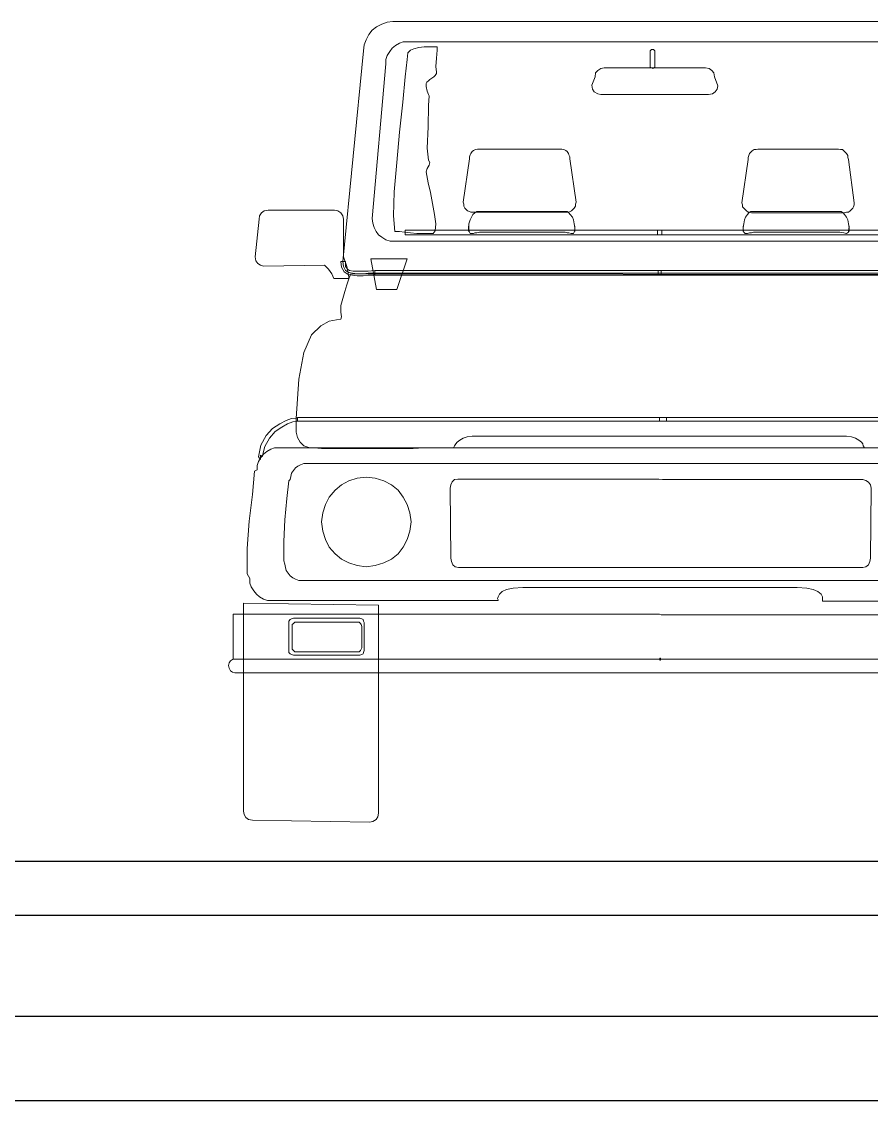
# Model space of a CAD drawing. Extents: x -1568 to -728, y -1287 to -990.
# Drawn here: x -1425.58 to -1412.97, y -1100.75 to -1084.75 of the extents above; entities that cross this region are included whole.
import ezdxf

# ---------------------------------------------------------------- set-up
doc = ezdxf.new("R2010")
doc.units = 0
doc.header["$LTSCALE"] = 5
doc.layers.get('0').update_dxf_attribs({"linetype": 'CONTINUOUS'})
doc.layers.add('车人', color=7, linetype='CONTINUOUS', lineweight=9)

# ---------------------------------------------------------------- blocks, each defined once
blk = doc.blocks.new('carbb')
at = {"layer": '车人', "color": 143}
for p, q in [((-0.7137, 1.9947), (-0.7007, 2.0012)), ((-0.7007, 2.0012), (-0.688, 2.0059)), ((-0.688, 2.0059), (-0.6735, 2.0077)), ((-0.6735, 2.0077), (-0.0306, 2.0077)), ((-0.0306, 2.0077), (-0.0194, 2.0077)), ((-0.0194, 2.0077), (-0.0194, 2.0077)), ((-0.0194, 2.0077), (0.6214, 2.0077)), ((-0.7394, 1.9625), (-0.7329, 1.9755)), ((-0.7329, 1.9755), (-0.725, 1.9867)), ((-0.725, 1.9867), (-0.7137, 1.9947)), ((-0.7459, 1.9353), (-0.7442, 1.9498)), ((-0.7442, 1.9498), (-0.7394, 1.9625)), ((-0.667, 1.9483), (-0.675, 1.9418)), ((-0.6576, 1.9545), (-0.667, 1.9483)), ((-0.6478, 1.9577), (-0.6576, 1.9545)), ((-0.6366, 1.9577), (-0.6478, 1.9577)), ((-0.0306, 1.9577), (-0.6366, 1.9577)), ((-0.0194, 1.9577), (-0.0306, 1.9577)), ((0.5845, 1.9577), (-0.0194, 1.9577)), ((-0.7974, 1.4148), (-0.7459, 1.9353)), ((-0.688, 1.924), (-0.6913, 1.9143)), ((-0.6815, 1.9338), (-0.688, 1.924)), ((-0.675, 1.9418), (-0.6815, 1.9338)), ((-0.6366, 1.9305), (-0.6381, 1.9143)), ((-0.6301, 1.9368), (-0.6366, 1.9305)), ((-0.6366, 1.9305), (-0.6366, 1.9305)), ((-0.6221, 1.94), (-0.6301, 1.9368)), ((-0.6094, 1.9433), (-0.6221, 1.94)), ((-0.5964, 1.945), (-0.6094, 1.9433)), ((-0.5851, 1.945), (-0.5964, 1.945)), ((-0.5739, 1.945), (-0.5851, 1.945)), ((-0.5659, 1.945), (-0.5739, 1.945)), ((-0.5642, 1.945), (-0.5659, 1.945)), ((-0.5659, 1.9175), (-0.5642, 1.9368)), ((-0.5642, 1.9368), (-0.5642, 1.945)), ((-0.0357, 1.9368), (-0.0371, 1.9353)), ((-0.0371, 1.9353), (-0.0371, 1.932)), ((-0.0371, 1.932), (-0.0371, 1.8983)), ((-0.0339, 1.9385), (-0.0357, 1.9368)), ((-0.0306, 1.9385), (-0.0339, 1.9385)), ((-0.0306, 1.9385), (-0.0306, 1.9385)), ((-0.0291, 1.9385), (-0.0306, 1.9385)), ((-0.0274, 1.9368), (-0.0291, 1.9385)), ((-0.0259, 1.9353), (-0.0274, 1.9368)), ((-0.0259, 1.932), (-0.0259, 1.9353)), ((-0.0259, 1.8983), (-0.0259, 1.932)), ((-0.6913, 1.9031), (-0.725, 1.5206)), ((-0.6913, 1.9143), (-0.6913, 1.9031)), ((-0.6381, 1.9143), (-0.6431, 1.8711)), ((-0.5674, 1.8968), (-0.5659, 1.9175)), ((-0.5659, 1.8824), (-0.5674, 1.8968)), ((-0.0371, 1.8983), (-0.0371, 1.8951)), ((-0.0371, 1.8951), (-0.0357, 1.8936)), ((-0.0274, 1.8936), (-0.0259, 1.8951)), ((-0.0259, 1.8951), (-0.0259, 1.8983)), ((-0.6431, 1.8711), (-0.6493, 1.8085)), ((-0.5819, 1.8646), (-0.5772, 1.8679)), ((-0.5772, 1.8679), (-0.5721, 1.8711)), ((-0.5721, 1.8711), (-0.5692, 1.8741)), ((-0.5692, 1.8741), (-0.5659, 1.8791)), ((-0.5659, 1.8791), (-0.5659, 1.8824)), ((-0.1737, 1.8711), (-0.1817, 1.8501)), ((-0.1722, 1.8806), (-0.1737, 1.8711)), ((-0.1672, 1.8871), (-0.1722, 1.8806)), ((-0.1592, 1.8918), (-0.1672, 1.8871)), ((-0.1512, 1.8936), (-0.1592, 1.8918)), ((-0.0291, 1.8936), (-0.1512, 1.8936)), ((-0.0357, 1.8936), (-0.0339, 1.8936)), ((-0.0339, 1.8936), (-0.0306, 1.8918)), ((-0.0306, 1.8918), (-0.0291, 1.8936)), ((-0.0306, 1.8918), (-0.0306, 1.8918)), ((-0.0306, 1.8918), (-0.0306, 1.8918)), ((-0.0194, 1.8936), (-0.0291, 1.8936)), ((-0.0291, 1.8936), (-0.0274, 1.8936)), ((0.0991, 1.8936), (-0.0194, 1.8936)), ((0.1089, 1.8918), (0.0991, 1.8936)), ((0.1151, 1.8871), (0.1089, 1.8918)), ((0.1201, 1.8806), (0.1151, 1.8871)), ((0.1216, 1.8711), (0.1201, 1.8806)), ((0.1296, 1.8484), (0.1216, 1.8711)), ((-0.5916, 1.8549), (-0.5899, 1.8581)), ((-0.5916, 1.8469), (-0.5916, 1.8549)), ((-0.5884, 1.8357), (-0.5916, 1.8469)), ((-0.5899, 1.8581), (-0.5851, 1.8614)), ((-0.5851, 1.8614), (-0.5819, 1.8646)), ((-0.1817, 1.8501), (-0.1802, 1.8404)), ((0.1281, 1.8404), (0.1296, 1.8484)), ((-0.5851, 1.8277), (-0.5884, 1.8357)), ((-0.5837, 1.8244), (-0.5851, 1.8277)), ((-0.5851, 1.8002), (-0.5837, 1.8244)), ((-0.1802, 1.8404), (-0.1755, 1.8342)), ((-0.1755, 1.8342), (-0.1672, 1.8292)), ((-0.1672, 1.8292), (-0.1592, 1.8277)), ((-0.1592, 1.8277), (-0.0306, 1.8277)), ((-0.0306, 1.8277), (-0.0194, 1.8277)), ((-0.0194, 1.8277), (-0.0194, 1.8277)), ((-0.0194, 1.8277), (0.1071, 1.8277)), ((0.1071, 1.8277), (0.1169, 1.8292)), ((0.1169, 1.8292), (0.1234, 1.8342)), ((0.1234, 1.8342), (0.1281, 1.8404)), ((-0.6493, 1.8085), (-0.6576, 1.7343)), ((-0.5866, 1.7473), (-0.5851, 1.8002)), ((-0.6576, 1.7343), (-0.6638, 1.6589)), ((-0.5884, 1.6944), (-0.5866, 1.7473)), ((-0.5851, 1.6654), (-0.5884, 1.6944)), ((-0.4808, 1.6814), (-0.4823, 1.6781)), ((-0.4775, 1.6861), (-0.4808, 1.6814)), ((-0.4743, 1.6893), (-0.4775, 1.6861)), ((-0.4696, 1.6911), (-0.4743, 1.6893)), ((-0.4645, 1.6926), (-0.4696, 1.6911)), ((-0.4598, 1.6926), (-0.4645, 1.6926)), ((-0.2606, 1.6926), (-0.4598, 1.6926)), ((-0.2556, 1.6926), (-0.2606, 1.6926)), ((-0.2508, 1.6911), (-0.2556, 1.6926)), ((-0.2461, 1.6893), (-0.2508, 1.6911)), ((-0.2429, 1.6861), (-0.2461, 1.6893)), ((-0.2396, 1.6814), (-0.2429, 1.6861)), ((-0.2381, 1.6781), (-0.2396, 1.6814)), ((0.2067, 1.6766), (0.2085, 1.6814)), ((0.2085, 1.6814), (0.2118, 1.6846)), ((0.2118, 1.6846), (0.215, 1.6879)), ((0.215, 1.6879), (0.2197, 1.6911)), ((0.2197, 1.6911), (0.2245, 1.6911)), ((0.2245, 1.6911), (0.2292, 1.6926)), ((0.2292, 1.6926), (0.4287, 1.6926)), ((0.4287, 1.6926), (0.4334, 1.6911)), ((0.4334, 1.6911), (0.4382, 1.6911)), ((0.4382, 1.6911), (0.4414, 1.6879)), ((0.4414, 1.6879), (0.4447, 1.6846)), ((0.4447, 1.6846), (0.4479, 1.6814)), ((0.4479, 1.6814), (0.4512, 1.6766)), ((-0.6638, 1.6589), (-0.6703, 1.5865)), ((-0.5819, 1.6589), (-0.5851, 1.6654)), ((-0.5837, 1.6524), (-0.5819, 1.6589)), ((-0.4838, 1.6687), (-0.5, 1.5608)), ((-0.4823, 1.6781), (-0.4838, 1.6734)), ((-0.4838, 1.6734), (-0.4838, 1.6687)), ((-0.2364, 1.6734), (-0.2381, 1.6781)), ((-0.2364, 1.6687), (-0.2364, 1.6734)), ((-0.2204, 1.5608), (-0.2364, 1.6687)), ((0.1893, 1.5593), (0.2052, 1.6669)), ((0.2052, 1.6716), (0.2067, 1.6766)), ((0.2052, 1.6669), (0.2052, 1.6716)), ((0.4512, 1.6766), (0.4512, 1.6716)), ((0.4512, 1.6716), (0.4527, 1.6669)), ((0.4527, 1.6669), (0.4671, 1.5593)), ((-0.5916, 1.6364), (-0.5884, 1.6444)), ((-0.5899, 1.6267), (-0.5916, 1.6364)), ((-0.5884, 1.6444), (-0.5837, 1.6524)), ((-0.5866, 1.6089), (-0.5899, 1.6267)), ((-0.5804, 1.585), (-0.5866, 1.6089)), ((-0.6703, 1.5865), (-0.672, 1.5271)), ((-0.5754, 1.5575), (-0.5804, 1.585)), ((-0.5707, 1.5303), (-0.5754, 1.5575)), ((-0.5, 1.5608), (-0.4982, 1.556)), ((-0.4982, 1.556), (-0.4982, 1.5513)), ((-0.4982, 1.5513), (-0.4953, 1.5463)), ((-0.2251, 1.5463), (-0.2219, 1.5513)), ((-0.2219, 1.556), (-0.2204, 1.5608)), ((-0.2219, 1.5513), (-0.2219, 1.556)), ((0.1908, 1.5546), (0.1893, 1.5593)), ((0.1908, 1.5495), (0.1908, 1.5546)), ((0.194, 1.5463), (0.1908, 1.5495)), ((0.4657, 1.5495), (0.4639, 1.5463)), ((0.4671, 1.5546), (0.4657, 1.5495)), ((0.4671, 1.5593), (0.4671, 1.5546)), ((-1.0031, 1.5271), (-1.0046, 1.5191)), ((-0.9981, 1.5351), (-1.0031, 1.5271)), ((-0.9916, 1.5401), (-0.9981, 1.5351)), ((-0.9821, 1.5416), (-0.9916, 1.5401)), ((-0.8181, 1.5416), (-0.9821, 1.5416)), ((-0.8101, 1.5401), (-0.8181, 1.5416)), ((-0.8021, 1.5351), (-0.8101, 1.5401)), ((-0.7974, 1.5271), (-0.8021, 1.5351)), ((-0.7956, 1.5191), (-0.7974, 1.5271)), ((-0.672, 1.5271), (-0.6688, 1.4886)), ((-0.5674, 1.5079), (-0.5707, 1.5303)), ((-0.4953, 1.5463), (-0.492, 1.543)), ((-0.492, 1.543), (-0.4888, 1.5401)), ((-0.4888, 1.5401), (-0.4838, 1.5383)), ((-0.4838, 1.5383), (-0.4808, 1.5368)), ((-0.4823, 1.5173), (-0.479, 1.5238)), ((-0.4808, 1.5368), (-0.4758, 1.5368)), ((-0.479, 1.5238), (-0.4758, 1.5303)), ((-0.4758, 1.5368), (-0.2443, 1.5368)), ((-0.4758, 1.5303), (-0.471, 1.5351)), ((-0.471, 1.5351), (-0.4663, 1.5383)), ((-0.4663, 1.5383), (-0.4613, 1.5383)), ((-0.4613, 1.5383), (-0.2476, 1.5383)), ((-0.2476, 1.5383), (-0.2429, 1.5383)), ((-0.2443, 1.5368), (-0.2443, 1.5368)), ((-0.2443, 1.5368), (-0.2396, 1.5368)), ((-0.2429, 1.5383), (-0.2381, 1.5351)), ((-0.2396, 1.5368), (-0.2349, 1.5383)), ((-0.2381, 1.5351), (-0.2349, 1.5303)), ((-0.2349, 1.5383), (-0.2316, 1.5401)), ((-0.2349, 1.5303), (-0.2298, 1.5238)), ((-0.2316, 1.5401), (-0.2284, 1.543)), ((-0.2298, 1.5238), (-0.2269, 1.5173)), ((-0.2284, 1.543), (-0.2251, 1.5463)), ((0.1973, 1.543), (0.194, 1.5463)), ((0.1955, 1.5173), (0.1987, 1.5238)), ((0.2005, 1.5401), (0.1973, 1.543)), ((0.1987, 1.5238), (0.2035, 1.5303)), ((0.2052, 1.5368), (0.2005, 1.5401)), ((0.2035, 1.5303), (0.2067, 1.5351)), ((0.2085, 1.5368), (0.2052, 1.5368)), ((0.2067, 1.5351), (0.2118, 1.5383)), ((0.2132, 1.5351), (0.2085, 1.5368)), ((0.2118, 1.5383), (0.2165, 1.5383)), ((0.2132, 1.5351), (0.2132, 1.5351)), ((0.4432, 1.5351), (0.2132, 1.5351)), ((0.2165, 1.5383), (0.4302, 1.5383)), ((0.4302, 1.5383), (0.4349, 1.5383)), ((0.4349, 1.5383), (0.4399, 1.5351)), ((0.4399, 1.5351), (0.4432, 1.5303)), ((0.4479, 1.5368), (0.4432, 1.5351)), ((0.4432, 1.5303), (0.4479, 1.5238)), ((0.4527, 1.5368), (0.4479, 1.5368)), ((0.4479, 1.5238), (0.4512, 1.5173)), ((0.4574, 1.5401), (0.4527, 1.5368)), ((0.4606, 1.543), (0.4574, 1.5401)), ((0.4639, 1.5463), (0.4606, 1.543)), ((-1.0046, 1.5191), (-1.0143, 1.426)), ((-0.7956, 1.426), (-0.7956, 1.5191)), ((-0.725, 1.5206), (-0.7235, 1.5093)), ((-0.7235, 1.5093), (-0.7202, 1.4981)), ((-0.7202, 1.4981), (-0.7152, 1.4886)), ((-0.5692, 1.4901), (-0.5674, 1.5079)), ((-0.487, 1.5014), (-0.487, 1.4886)), ((-0.4855, 1.4916), (-0.487, 1.5014)), ((-0.487, 1.4886), (-0.4855, 1.4981)), ((-0.4855, 1.5079), (-0.4823, 1.5173)), ((-0.4855, 1.4981), (-0.4855, 1.5079)), ((-0.2269, 1.5173), (-0.2251, 1.5079)), ((-0.2251, 1.5079), (-0.2236, 1.4981)), ((-0.2236, 1.5014), (-0.2236, 1.4916)), ((-0.2236, 1.4886), (-0.2236, 1.5014)), ((-0.2236, 1.4981), (-0.2236, 1.4886)), ((0.1922, 1.4981), (0.194, 1.5079)), ((0.1922, 1.5014), (0.1922, 1.4886)), ((0.1922, 1.4916), (0.1922, 1.5014)), ((0.1922, 1.4886), (0.1922, 1.4981)), ((0.194, 1.5079), (0.1955, 1.5173)), ((0.4512, 1.5173), (0.4527, 1.5079)), ((0.4527, 1.5079), (0.4544, 1.4981)), ((0.4544, 1.5014), (0.4527, 1.4869)), ((0.4544, 1.4886), (0.4544, 1.5014)), ((0.4544, 1.4981), (0.4544, 1.4886)), ((-0.7152, 1.4886), (-0.709, 1.4804)), ((-0.709, 1.4804), (-0.7007, 1.4742)), ((-0.7007, 1.4742), (-0.6913, 1.4677)), ((-0.6913, 1.4677), (-0.68, 1.4644)), ((-0.6688, 1.4886), (-0.6655, 1.4886)), ((-0.6655, 1.4886), (-0.6576, 1.4886)), ((-0.6576, 1.4886), (-0.6446, 1.4869)), ((-0.6446, 1.4869), (-0.6301, 1.4854)), ((-0.0194, 1.4916), (-0.6431, 1.4916)), ((-0.6431, 1.4916), (-0.6431, 1.4804)), ((-0.6431, 1.4804), (-0.0194, 1.4804)), ((-0.6301, 1.4854), (-0.6141, 1.4836)), ((-0.6141, 1.4836), (-0.5979, 1.4836)), ((-0.5979, 1.4836), (-0.5851, 1.4836)), ((-0.5851, 1.4836), (-0.5739, 1.4836)), ((-0.5739, 1.4836), (-0.5692, 1.4901)), ((-0.4838, 1.4869), (-0.4855, 1.4916)), ((-0.4823, 1.4836), (-0.4838, 1.4869)), ((-0.479, 1.4836), (-0.4823, 1.4836)), ((-0.4743, 1.4836), (-0.479, 1.4836)), ((-0.471, 1.4854), (-0.4743, 1.4836)), ((-0.4663, 1.4854), (-0.471, 1.4854)), ((-0.4598, 1.4869), (-0.4663, 1.4854)), ((-0.4598, 1.4869), (-0.4598, 1.4869)), ((-0.2476, 1.4869), (-0.4598, 1.4869)), ((-0.2429, 1.4854), (-0.2476, 1.4869)), ((-0.2381, 1.4854), (-0.2429, 1.4854)), ((-0.2331, 1.4836), (-0.2381, 1.4854)), ((-0.2298, 1.4836), (-0.2331, 1.4836)), ((-0.2269, 1.4836), (-0.2298, 1.4836)), ((-0.2251, 1.4869), (-0.2269, 1.4836)), ((-0.2236, 1.4916), (-0.2251, 1.4869)), ((-0.0194, 1.4916), (-0.0194, 1.4804)), ((-0.0085, 1.4916), (-0.0194, 1.4916)), ((-0.0194, 1.4916), (-0.0194, 1.4916)), ((-0.0194, 1.4804), (-0.0194, 1.4916)), ((-0.0194, 1.4916), (-0.0194, 1.4916)), ((-0.0194, 1.4804), (-0.0085, 1.4804)), ((-0.0194, 1.4804), (-0.0194, 1.4804)), ((-0.0085, 1.4916), (-0.0085, 1.4804)), ((0.6134, 1.4916), (-0.0085, 1.4916)), ((-0.0085, 1.4916), (-0.0085, 1.4916)), ((-0.0085, 1.4804), (-0.0085, 1.4916)), ((-0.0085, 1.4916), (-0.0085, 1.4916)), ((-0.0085, 1.4804), (0.6134, 1.4804)), ((-0.0085, 1.4804), (-0.0085, 1.4804)), ((0.194, 1.4869), (0.1922, 1.4916)), ((0.1973, 1.4836), (0.194, 1.4869)), ((0.2005, 1.4836), (0.1973, 1.4836)), ((0.2035, 1.4836), (0.2005, 1.4836)), ((0.2085, 1.4854), (0.2035, 1.4836)), ((0.2132, 1.4854), (0.2085, 1.4854)), ((0.218, 1.4869), (0.2132, 1.4854)), ((0.218, 1.4869), (0.218, 1.4869)), ((0.4317, 1.4869), (0.218, 1.4869)), ((0.4414, 1.4854), (0.4317, 1.4869)), ((0.4479, 1.4836), (0.4414, 1.4854)), ((0.4527, 1.4869), (0.4479, 1.4836)), ((-0.68, 1.4644), (-0.6688, 1.4644)), ((-0.6688, 1.4644), (-0.0179, 1.4644)), ((-0.0179, 1.4644), (-0.0102, 1.4644)), ((-0.0102, 1.4644), (-0.0102, 1.4644)), ((-0.0102, 1.4644), (0.6406, 1.4644)), ((-1.0143, 1.426), (-1.0126, 1.4162)), ((-1.0126, 1.4162), (-1.0078, 1.4097)), ((-0.8021, 1.4148), (-0.8021, 1.4148)), ((-0.7923, 1.4148), (-0.8021, 1.4148)), ((-0.8021, 1.4148), (-0.8006, 1.4003)), ((-0.8021, 1.4148), (-0.8021, 1.4148)), ((-0.7956, 1.4017), (-0.7974, 1.4148)), ((-0.7956, 1.426), (-0.7956, 1.426)), ((-0.7876, 1.4017), (-0.7956, 1.426)), ((-0.7909, 1.4148), (-0.7923, 1.4148)), ((-0.7909, 1.4017), (-0.7909, 1.4148)), ((-0.7282, 1.421), (-0.7282, 1.421)), ((-0.7137, 1.3456), (-0.7282, 1.421)), ((-0.7282, 1.421), (-0.6381, 1.421)), ((-0.6381, 1.421), (-0.6638, 1.3456)), ((-1.0078, 1.4097), (-1.0013, 1.405)), ((-1.0013, 1.405), (-0.9933, 1.4032)), ((-0.9933, 1.4032), (-0.8423, 1.405)), ((-0.8423, 1.405), (-0.839, 1.4017)), ((-0.839, 1.4017), (-0.8325, 1.3952)), ((-0.8325, 1.3952), (-0.8246, 1.384)), ((-0.8006, 1.4003), (-0.7941, 1.389)), ((-0.7909, 1.392), (-0.7956, 1.4017)), ((-0.7941, 1.389), (-0.7844, 1.3825)), ((-0.7861, 1.3952), (-0.7909, 1.4017)), ((-0.7829, 1.3873), (-0.7909, 1.392)), ((-0.7844, 1.3858), (-0.7876, 1.4017)), ((-0.7811, 1.392), (-0.7861, 1.3952)), ((-0.7731, 1.3858), (-0.7829, 1.3873)), ((-0.7717, 1.3905), (-0.7811, 1.392)), ((-0.7619, 1.3905), (-0.7717, 1.3905)), ((-0.7474, 1.3905), (-0.7619, 1.3905)), ((-0.7347, 1.3905), (-0.7474, 1.3905)), ((-0.7184, 1.392), (-0.7347, 1.3905)), ((-0.0179, 1.392), (-0.7184, 1.392)), ((-0.7184, 1.3808), (-0.7184, 1.392)), ((-0.7184, 1.392), (-0.7184, 1.3808)), ((-0.7184, 1.392), (-0.7184, 1.392)), ((-0.0179, 1.392), (-0.0179, 1.3808)), ((-0.0179, 1.392), (-0.0179, 1.392)), ((-0.0102, 1.392), (-0.0179, 1.392)), ((-0.0179, 1.3808), (-0.0179, 1.392)), ((-0.0102, 1.392), (-0.0102, 1.3808)), ((-0.0102, 1.392), (-0.0102, 1.392)), ((0.6906, 1.392), (-0.0102, 1.392)), ((-0.0102, 1.3808), (-0.0102, 1.392)), ((-0.8246, 1.384), (-0.8198, 1.3728)), ((-0.8198, 1.3728), (-0.7829, 1.3728)), ((-0.7876, 1.3568), (-0.7829, 1.3713)), ((-0.7829, 1.376), (-0.7844, 1.3858)), ((-0.7844, 1.3825), (-0.7731, 1.3808)), ((-0.7829, 1.3713), (-0.7796, 1.3808)), ((-0.7829, 1.3728), (-0.7829, 1.376)), ((-0.7796, 1.3808), (-0.7779, 1.384)), ((-0.7779, 1.384), (0.7485, 1.3825)), ((-0.7619, 1.384), (-0.7731, 1.3858)), ((-0.7731, 1.3808), (-0.7619, 1.3793)), ((-0.7474, 1.384), (-0.7619, 1.384)), ((-0.7619, 1.3793), (-0.7474, 1.3793)), ((-0.7347, 1.3858), (-0.7474, 1.384)), ((-0.7474, 1.3793), (-0.7347, 1.3808)), ((-0.7184, 1.3858), (-0.7347, 1.3858)), ((-0.7347, 1.3808), (-0.7184, 1.3808)), ((-0.0179, 1.3858), (-0.7184, 1.3858)), ((-0.7184, 1.3808), (-0.0179, 1.3808)), ((-0.7184, 1.3808), (-0.7184, 1.3808)), ((-0.7184, 1.3808), (-0.7184, 1.3808)), ((-0.0102, 1.3858), (-0.0179, 1.3858)), ((-0.0179, 1.3808), (-0.0179, 1.3808)), ((-0.0179, 1.3808), (-0.0102, 1.3808)), ((-0.0179, 1.3808), (-0.0179, 1.3808)), ((0.6906, 1.3858), (-0.0102, 1.3858)), ((-0.0102, 1.3808), (-0.0102, 1.3808)), ((-0.0102, 1.3808), (0.6906, 1.3808)), ((-0.0102, 1.3808), (-0.0102, 1.3808)), ((-0.7974, 1.3231), (-0.7923, 1.3406)), ((-0.7923, 1.3406), (-0.7876, 1.3568)), ((-0.6638, 1.3456), (-0.7137, 1.3456)), ((-0.8021, 1.3054), (-0.7974, 1.3231)), ((-0.8021, 1.2891), (-0.8021, 1.3054)), ((-0.8006, 1.2779), (-0.8021, 1.2891)), ((-0.8745, 1.233), (-0.8518, 1.2554)), ((-0.8518, 1.2554), (-0.8311, 1.2667)), ((-0.8311, 1.2667), (-0.8133, 1.2699)), ((-0.8133, 1.2699), (-0.8021, 1.2717)), ((-0.8021, 1.2717), (-0.8006, 1.2779)), ((-0.8937, 1.1895), (-0.8745, 1.233)), ((-0.9064, 1.1236), (-0.8937, 1.1895)), ((-0.9129, 1.0258), (-0.9064, 1.1236)), ((-0.9372, 1.021), (-0.9531, 1.0131)), ((-0.9242, 1.0258), (-0.9372, 1.021)), ((-0.9339, 1.0131), (-0.9209, 1.0181)), ((-0.9129, 1.0272), (-0.9242, 1.0258)), ((-0.9209, 1.0181), (-0.9115, 1.0196)), ((-0.9097, 1.029), (-0.9129, 1.0272)), ((-0.9129, 1.0225), (-0.9129, 1.0258)), ((-0.9129, 1.0163), (-0.9129, 1.0225)), ((-0.9129, 1.0051), (-0.9129, 1.0163)), ((-0.9115, 1.0196), (-0.9097, 1.0196)), ((-0.0147, 1.029), (-0.9097, 1.029)), ((-0.9097, 1.0196), (-0.9097, 1.029)), ((-0.9097, 1.029), (-0.9097, 1.0196)), ((-0.9097, 1.029), (-0.9097, 1.029)), ((-0.9097, 1.0196), (-0.0147, 1.0196)), ((-0.9097, 1.0196), (-0.9097, 1.0196)), ((-0.9097, 1.0196), (-0.9097, 1.0196)), ((-0.0147, 1.029), (-0.0147, 1.0196)), ((-0.0147, 1.029), (-0.0147, 1.029)), ((0.0028, 1.029), (-0.0147, 1.029)), ((-0.0147, 1.0196), (-0.0147, 1.029)), ((-0.0147, 1.0196), (-0.0147, 1.0196)), ((-0.0147, 1.0196), (0.0028, 1.0196)), ((-0.0147, 1.0196), (-0.0147, 1.0196)), ((0.0028, 1.029), (0.0028, 1.0196)), ((0.0028, 1.029), (0.0028, 1.029)), ((0.8801, 1.029), (0.0028, 1.029)), ((0.0028, 1.0196), (0.0028, 1.029)), ((0.0028, 1.0196), (0.0028, 1.0196)), ((0.0028, 1.0196), (0.8801, 1.0196)), ((0.0028, 1.0196), (0.0028, 1.0196)), ((-0.9709, 1.0018), (-0.9868, 0.9841)), ((-0.9789, 0.9779), (-0.9644, 0.9938)), ((-0.9531, 1.0131), (-0.9709, 1.0018)), ((-0.9644, 0.9938), (-0.9484, 1.0051)), ((-0.9484, 1.0051), (-0.9339, 1.0131)), ((-0.9129, 0.9924), (-0.9129, 1.0051)), ((-0.9097, 0.9794), (-0.9129, 0.9924)), ((-0.9868, 0.9841), (-0.9998, 0.9601)), ((-0.9901, 0.9569), (-0.9789, 0.9779)), ((-0.9032, 0.9681), (-0.9097, 0.9794)), ((-0.8937, 0.9584), (-0.9032, 0.9681)), ((-0.5177, 0.9634), (-0.521, 0.9584)), ((-0.5145, 0.9681), (-0.5177, 0.9634)), ((-0.508, 0.9729), (-0.5145, 0.9681)), ((-0.5, 0.9779), (-0.508, 0.9729)), ((-0.4903, 0.9811), (-0.5, 0.9779)), ((-0.4775, 0.9826), (-0.4903, 0.9811)), ((-0.4696, 0.9826), (-0.4775, 0.9826)), ((-0.4598, 0.9826), (-0.4696, 0.9826)), ((-0.4501, 0.9826), (-0.4598, 0.9826)), ((-0.4388, 0.9826), (-0.4501, 0.9826)), ((-0.4294, 0.9826), (-0.4388, 0.9826)), ((-0.4181, 0.9826), (-0.4294, 0.9826)), ((-0.4069, 0.9826), (-0.4181, 0.9826)), ((-0.3954, 0.9826), (-0.4069, 0.9826)), ((-0.3841, 0.9826), (-0.3954, 0.9826)), ((-0.3747, 0.9826), (-0.3841, 0.9826)), ((-0.3667, 0.9826), (-0.3747, 0.9826)), ((-0.3584, 0.9826), (-0.3667, 0.9826)), ((-0.3522, 0.9826), (-0.3584, 0.9826)), ((-0.3472, 0.9826), (-0.3522, 0.9826)), ((-0.3439, 0.9826), (-0.3472, 0.9826)), ((-0.3425, 0.9826), (-0.3439, 0.9826)), ((0.3128, 0.9826), (-0.3425, 0.9826)), ((0.3146, 0.9826), (0.3128, 0.9826)), ((0.3176, 0.9826), (0.3146, 0.9826)), ((0.3226, 0.9826), (0.3176, 0.9826)), ((0.3291, 0.9826), (0.3226, 0.9826)), ((0.3371, 0.9826), (0.3291, 0.9826)), ((0.3451, 0.9826), (0.3371, 0.9826)), ((0.3548, 0.9826), (0.3451, 0.9826)), ((0.366, 0.9826), (0.3548, 0.9826)), ((0.3773, 0.9826), (0.366, 0.9826)), ((0.3885, 0.9826), (0.3773, 0.9826)), ((0.3997, 0.9826), (0.3885, 0.9826)), ((0.4092, 0.9826), (0.3997, 0.9826)), ((0.4204, 0.9826), (0.4092, 0.9826)), ((0.4302, 0.9826), (0.4204, 0.9826)), ((0.4399, 0.9826), (0.4302, 0.9826)), ((0.4479, 0.9826), (0.4399, 0.9826)), ((0.4606, 0.9811), (0.4479, 0.9826)), ((0.4704, 0.9779), (0.4606, 0.9811)), ((0.4784, 0.9729), (0.4704, 0.9779)), ((0.4849, 0.9681), (0.4784, 0.9729)), ((0.4881, 0.9634), (0.4849, 0.9681)), ((0.4896, 0.9584), (0.4881, 0.9634)), ((-0.9998, 0.9601), (-1.0061, 0.9312)), ((-1.0013, 0.9359), (-1.0013, 0.9359)), ((-1.0013, 0.9247), (-1.0013, 0.9359)), ((-1.0013, 0.9359), (-0.9966, 0.9312)), ((-0.9933, 0.9377), (-0.9998, 0.9297)), ((-0.9966, 0.9312), (-0.9901, 0.9569)), ((-0.9854, 0.9442), (-0.9933, 0.9377)), ((-0.9756, 0.9504), (-0.9854, 0.9442)), ((-0.9661, 0.9536), (-0.9756, 0.9504)), ((-0.9546, 0.9536), (-0.9661, 0.9536)), ((-0.0161, 0.9536), (-0.9546, 0.9536)), ((-0.8792, 0.9536), (-0.8937, 0.9584)), ((-0.868, 0.9536), (-0.8792, 0.9536)), ((-0.8503, 0.9522), (-0.868, 0.9536)), ((-0.8293, 0.9522), (-0.8503, 0.9522)), ((-0.8036, 0.9522), (-0.8293, 0.9522)), ((-0.7764, 0.9522), (-0.8036, 0.9522)), ((-0.7459, 0.9522), (-0.7764, 0.9522)), ((-0.7152, 0.9522), (-0.7459, 0.9522)), ((-0.6833, 0.9522), (-0.7152, 0.9522)), ((-0.6525, 0.9522), (-0.6833, 0.9522)), ((-0.6236, 0.9522), (-0.6525, 0.9522)), ((-0.5964, 0.9536), (-0.6236, 0.9522)), ((-0.5707, 0.9536), (-0.5964, 0.9536)), ((-0.5514, 0.9536), (-0.5707, 0.9536)), ((-0.5352, 0.9536), (-0.5514, 0.9536)), ((-0.5257, 0.9536), (-0.5352, 0.9536)), ((-0.5225, 0.9536), (-0.5257, 0.9536)), ((-0.521, 0.9584), (-0.5225, 0.9554)), ((-0.5225, 0.9554), (-0.5225, 0.9536)), ((-0.007, 0.9536), (-0.0161, 0.9536)), ((0.93, 0.9536), (-0.007, 0.9536)), ((0.4914, 0.9554), (0.4896, 0.9584)), ((0.4914, 0.9536), (0.4914, 0.9554)), ((0.4946, 0.9536), (0.4914, 0.9536)), ((0.5059, 0.9536), (0.4946, 0.9536)), ((0.5203, 0.9536), (0.5059, 0.9536)), ((-1.0061, 0.9199), (-1.0093, 0.9102)), ((-1.0093, 0.9102), (-1.0093, 0.899)), ((-1.0061, 0.9312), (-1.0013, 0.9247)), ((-0.9998, 0.9297), (-1.0061, 0.9199)), ((-0.9082, 0.9087), (-0.9147, 0.904)), ((-0.9017, 0.912), (-0.9082, 0.9087)), ((-0.8937, 0.9152), (-0.9017, 0.912)), ((-0.8857, 0.9152), (-0.8937, 0.9152)), ((-0.0161, 0.9152), (-0.8857, 0.9152)), ((-0.007, 0.9152), (-0.0161, 0.9152)), ((0.8626, 0.9152), (-0.007, 0.9152)), ((-1.0158, 0.8957), (-1.0205, 0.8381)), ((-1.0093, 0.899), (-1.0158, 0.8957)), ((-0.9259, 0.883), (-0.9274, 0.875)), ((-0.9242, 0.891), (-0.9259, 0.883)), ((-0.9194, 0.8975), (-0.9242, 0.891)), ((-0.9147, 0.904), (-0.9194, 0.8975)), ((-0.7394, 0.8815), (-0.7619, 0.8783)), ((-0.717, 0.8783), (-0.7394, 0.8815)), ((-0.9307, 0.8718), (-0.9354, 0.8283)), ((-0.9274, 0.875), (-0.9307, 0.8718)), ((-0.8006, 0.862), (-0.8166, 0.8493)), ((-0.7829, 0.8718), (-0.8006, 0.862)), ((-0.7619, 0.8783), (-0.7829, 0.8718)), ((-0.696, 0.8718), (-0.717, 0.8783)), ((-0.6768, 0.862), (-0.696, 0.8718)), ((-0.6608, 0.8493), (-0.6768, 0.862)), ((-0.5305, 0.862), (-0.5322, 0.854)), ((-0.5322, 0.854), (-0.5305, 0.6805)), ((-0.5272, 0.87), (-0.5305, 0.862)), ((-0.521, 0.875), (-0.5272, 0.87)), ((-0.5127, 0.8765), (-0.521, 0.875)), ((-0.0161, 0.8765), (-0.5127, 0.8765)), ((-0.007, 0.875), (-0.0161, 0.8765)), ((0.4881, 0.875), (-0.007, 0.875)), ((0.4961, 0.8732), (0.4881, 0.875)), ((0.5026, 0.8685), (0.4961, 0.8732)), ((0.5073, 0.862), (0.5026, 0.8685)), ((0.5088, 0.854), (0.5073, 0.862)), ((0.5073, 0.6805), (0.5088, 0.854)), ((-1.0205, 0.8381), (-1.0288, 0.7722)), ((-0.9354, 0.8283), (-0.9404, 0.7754)), ((-0.8311, 0.8316), (-0.8405, 0.8138)), ((-0.8166, 0.8493), (-0.8311, 0.8316)), ((-0.6478, 0.8316), (-0.6608, 0.8493)), ((-0.6381, 0.8138), (-0.6478, 0.8316)), ((-0.8405, 0.8138), (-0.847, 0.7928)), ((-0.6318, 0.7928), (-0.6381, 0.8138)), ((-0.9404, 0.7754), (-0.9434, 0.7222)), ((-0.847, 0.7928), (-0.8503, 0.7704)), ((-0.6286, 0.7704), (-0.6318, 0.7928)), ((-1.0288, 0.7722), (-1.0335, 0.7045)), ((-0.8503, 0.7704), (-0.847, 0.7479)), ((-0.847, 0.7479), (-0.8405, 0.7272)), ((-0.6381, 0.7272), (-0.6318, 0.7479)), ((-0.6318, 0.7479), (-0.6286, 0.7704)), ((-0.9434, 0.7222), (-0.9434, 0.674)), ((-0.8405, 0.7272), (-0.8311, 0.7077)), ((-0.6478, 0.7077), (-0.6381, 0.7272)), ((-1.0335, 0.7045), (-1.0335, 0.6418)), ((-0.8311, 0.7077), (-0.8166, 0.6918)), ((-0.6608, 0.6918), (-0.6478, 0.7077)), ((-0.9434, 0.674), (-0.9404, 0.666)), ((-0.8166, 0.6918), (-0.8006, 0.6787)), ((-0.8006, 0.6787), (-0.7829, 0.6693)), ((-0.7829, 0.6693), (-0.7619, 0.6628)), ((-0.717, 0.6628), (-0.696, 0.6693)), ((-0.696, 0.6693), (-0.6768, 0.6787)), ((-0.6768, 0.6787), (-0.6608, 0.6918)), ((-0.5305, 0.6805), (-0.529, 0.6725)), ((-0.529, 0.6725), (-0.5257, 0.6646)), ((0.5026, 0.6646), (0.5059, 0.6725)), ((0.5059, 0.6725), (0.5073, 0.6805)), ((-1.0335, 0.6418), (-1.027, 0.6306)), ((-0.9404, 0.666), (-0.9387, 0.6581)), ((-0.9387, 0.6581), (-0.9372, 0.6501)), ((-0.9372, 0.6501), (-0.9322, 0.6436)), ((-0.9322, 0.6436), (-0.9274, 0.6371)), ((-0.7619, 0.6628), (-0.7394, 0.6595)), ((-0.7394, 0.6595), (-0.717, 0.6628)), ((-0.7394, 0.6595), (-0.7394, 0.6595)), ((-0.5257, 0.6646), (-0.5192, 0.6595)), ((-0.5192, 0.6595), (-0.5112, 0.6581)), ((-0.5112, 0.6581), (-0.0085, 0.6581)), ((-0.0085, 0.6581), (0.0028, 0.6581)), ((0.0028, 0.6581), (0.0028, 0.6581)), ((0.0028, 0.6581), (0.4881, 0.6581)), ((0.4881, 0.6581), (0.4961, 0.6595)), ((0.4961, 0.6595), (0.5026, 0.6646)), ((-1.027, 0.6306), (-1.027, 0.6193)), ((-1.027, 0.6193), (-1.0238, 0.6099)), ((-0.9274, 0.6371), (-0.9209, 0.6323)), ((-0.9209, 0.6323), (-0.9147, 0.6291)), ((-0.9147, 0.6291), (-0.9064, 0.6258)), ((-0.9064, 0.6258), (-0.8985, 0.6258)), ((-0.8985, 0.6258), (-0.0179, 0.6258)), ((-0.0179, 0.6258), (-0.007, 0.6258)), ((-0.007, 0.6258), (-0.007, 0.6258)), ((-0.007, 0.6258), (0.8739, 0.6258)), ((-1.0238, 0.6099), (-1.0173, 0.6001)), ((-1.0173, 0.6001), (-1.0111, 0.5921)), ((-1.0111, 0.5921), (-1.0031, 0.5856)), ((-0.4131, 0.5856), (-0.4099, 0.5921)), ((-0.4099, 0.5921), (-0.4037, 0.5986)), ((-0.4037, 0.5986), (-0.3924, 0.6034)), ((-0.3924, 0.6034), (-0.3762, 0.6066)), ((-0.3762, 0.6066), (-0.3522, 0.6081)), ((-0.3522, 0.6081), (-0.336, 0.6081)), ((-0.336, 0.6081), (-0.3168, 0.6081)), ((-0.3168, 0.6081), (-0.2943, 0.6081)), ((-0.2943, 0.6081), (-0.2686, 0.6081)), ((-0.2686, 0.6081), (-0.2429, 0.6081)), ((-0.2429, 0.6081), (-0.2139, 0.6081)), ((-0.2139, 0.6081), (-0.1867, 0.6081)), ((-0.1867, 0.6081), (-0.1577, 0.6081)), ((-0.1577, 0.6081), (-0.1302, 0.6081)), ((-0.1302, 0.6081), (-0.1045, 0.6081)), ((-0.1045, 0.6081), (-0.0806, 0.6081)), ((-0.0806, 0.6081), (-0.0596, 0.6081)), ((-0.0596, 0.6081), (-0.0419, 0.6081)), ((-0.0419, 0.6081), (-0.0291, 0.6081)), ((-0.0291, 0.6081), (-0.0212, 0.6081)), ((-0.0212, 0.6081), (-0.0179, 0.6081)), ((-0.0179, 0.6081), (-0.007, 0.6081)), ((-0.007, 0.6081), (-0.007, 0.6081)), ((-0.007, 0.6081), (-0.0037, 0.6081)), ((-0.0037, 0.6081), (0.0043, 0.6081)), ((0.0043, 0.6081), (0.0173, 0.6081)), ((0.0173, 0.6081), (0.035, 0.6081)), ((0.035, 0.6081), (0.0557, 0.6081)), ((0.0557, 0.6081), (0.0799, 0.6081)), ((0.0799, 0.6081), (0.1056, 0.6081)), ((0.1056, 0.6081), (0.1328, 0.6081)), ((0.1328, 0.6081), (0.1603, 0.6081)), ((0.1603, 0.6081), (0.1893, 0.6081)), ((0.1893, 0.6081), (0.2165, 0.6081)), ((0.2165, 0.6081), (0.2437, 0.6081)), ((0.2437, 0.6081), (0.2694, 0.6081)), ((0.2694, 0.6081), (0.2919, 0.6081)), ((0.2919, 0.6081), (0.3114, 0.6081)), ((0.3114, 0.6081), (0.3258, 0.6081)), ((0.3258, 0.6081), (0.3498, 0.6066)), ((0.3498, 0.6066), (0.366, 0.6034)), ((0.366, 0.6034), (0.3773, 0.5986)), ((0.3773, 0.5986), (0.3853, 0.5921)), ((0.3853, 0.5921), (0.3885, 0.5856)), ((-1.043, 0.5697), (-0.709, 0.5647)), ((-1.043, 0.0554), (-1.043, 0.5697)), ((-1.0031, 0.5856), (-0.9933, 0.5791)), ((-0.9933, 0.5791), (-0.9836, 0.5762)), ((-0.9836, 0.5762), (-0.9724, 0.5762)), ((-0.9724, 0.5762), (-0.4131, 0.5762)), ((-0.709, 0.5647), (-0.709, 0.5647)), ((-0.709, 0.5647), (-0.709, 0.0506)), ((-0.4149, 0.5809), (-0.4131, 0.5856)), ((-0.4131, 0.5777), (-0.4149, 0.5809)), ((-0.4131, 0.5762), (-0.4131, 0.5777)), ((0.3885, 0.5856), (0.3885, 0.5809)), ((0.3885, 0.5809), (0.3885, 0.5762)), ((0.3885, 0.5762), (0.3885, 0.5744)), ((0.3885, 0.5744), (0.946, 0.5744)), ((-0.0147, 0.5422), (-1.0687, 0.5422)), ((-1.0687, 0.5422), (-1.0687, 0.4313)), ((-0.0102, 0.5407), (-0.0147, 0.5422)), ((1.0441, 0.5407), (-0.0102, 0.5407)), ((-0.9274, 0.5295), (-0.9307, 0.5247)), ((-0.9307, 0.5247), (-0.9307, 0.5215)), ((-0.9307, 0.5215), (-0.9307, 0.4523)), ((-0.9242, 0.531), (-0.9274, 0.5295)), ((-0.9194, 0.5327), (-0.9242, 0.531)), ((-0.9194, 0.5197), (-0.9227, 0.5165)), ((-0.9227, 0.5165), (-0.9227, 0.5117)), ((-0.9227, 0.5117), (-0.9227, 0.4588)), ((-0.7554, 0.5327), (-0.9194, 0.5327)), ((-0.9162, 0.523), (-0.9194, 0.5197)), ((-0.9115, 0.523), (-0.9162, 0.523)), ((-0.7619, 0.523), (-0.9115, 0.523)), ((-0.7572, 0.523), (-0.7619, 0.523)), ((-0.7539, 0.5197), (-0.7572, 0.523)), ((-0.7507, 0.531), (-0.7554, 0.5327)), ((-0.7521, 0.5165), (-0.7539, 0.5197)), ((-0.7507, 0.5117), (-0.7521, 0.5165)), ((-0.7474, 0.5295), (-0.7507, 0.531)), ((-0.7507, 0.4588), (-0.7507, 0.5117)), ((-0.7459, 0.5247), (-0.7474, 0.5295)), ((-0.7442, 0.5215), (-0.7459, 0.5247)), ((-0.7442, 0.4523), (-0.7442, 0.5215)), ((-0.9227, 0.4588), (-0.9227, 0.4556)), ((-0.9227, 0.4556), (-0.9194, 0.4523)), ((-0.7539, 0.4523), (-0.7521, 0.4556)), ((-0.7521, 0.4556), (-0.7507, 0.4588)), ((-1.0705, 0.4299), (-1.0752, 0.4266)), ((-1.064, 0.4313), (-1.0705, 0.4299)), ((-1.0687, 0.4313), (-0.0132, 0.4313)), ((-0.0194, 0.4313), (-1.064, 0.4313)), ((-0.9307, 0.4523), (-0.9307, 0.4476)), ((-0.9307, 0.4476), (-0.9274, 0.4444)), ((-0.9274, 0.4444), (-0.9242, 0.4426)), ((-0.9242, 0.4426), (-0.9194, 0.4411)), ((-0.9194, 0.4523), (-0.9162, 0.4491)), ((-0.9194, 0.4411), (-0.7554, 0.4411)), ((-0.9162, 0.4491), (-0.9115, 0.4491)), ((-0.9115, 0.4491), (-0.7619, 0.4491)), ((-0.7619, 0.4491), (-0.7619, 0.4491)), ((-0.7619, 0.4491), (-0.7572, 0.4491)), ((-0.7572, 0.4491), (-0.7539, 0.4523)), ((-0.7554, 0.4411), (-0.7507, 0.4426)), ((-0.7554, 0.4411), (-0.7554, 0.4411)), ((-0.7507, 0.4426), (-0.7474, 0.4444)), ((-0.7474, 0.4444), (-0.7459, 0.4476)), ((-0.7459, 0.4476), (-0.7442, 0.4523)), ((-0.0052, 0.4313), (-0.0194, 0.4313)), ((-0.0132, 0.4337), (-0.0132, 0.429)), ((-0.0117, 0.4337), (-0.0132, 0.4337)), ((-0.0132, 0.4313), (-0.0117, 0.4313)), ((-0.0132, 0.429), (-0.0117, 0.429)), ((-0.0117, 0.429), (-0.0117, 0.4337)), ((-0.0117, 0.4337), (-0.0117, 0.4337)), ((-0.0117, 0.4313), (-0.0117, 0.4313)), ((-0.0117, 0.4313), (1.0441, 0.4313)), ((-0.0117, 0.429), (-0.0117, 0.429)), ((1.0376, 0.4313), (-0.0052, 0.4313)), ((-1.0785, 0.4219), (-1.0802, 0.4154)), ((-1.0802, 0.4154), (-1.0785, 0.4089)), ((-1.0802, 0.4154), (-1.0802, 0.4154)), ((-1.0752, 0.4266), (-1.0785, 0.4219)), ((-1.0785, 0.4089), (-1.0752, 0.4024)), ((-1.0752, 0.4024), (-1.0705, 0.3991)), ((-1.0705, 0.3991), (-1.064, 0.3976)), ((-1.064, 0.3976), (-0.0161, 0.3976)), ((-0.0161, 0.3976), (-0.0085, 0.3976)), ((-0.0085, 0.3976), (-0.0085, 0.3976)), ((-0.0085, 0.3976), (1.0376, 0.3976)), ((-1.0415, 0.0474), (-1.043, 0.0554)), ((-1.0368, 0.0394), (-1.0415, 0.0474)), ((-1.0303, 0.0344), (-1.0368, 0.0394)), ((-1.0205, 0.0329), (-1.0303, 0.0344)), ((-0.7315, 0.0282), (-1.0205, 0.0329)), ((-0.7235, 0.0296), (-0.7315, 0.0282)), ((-0.7152, 0.0344), (-0.7235, 0.0296)), ((-0.7105, 0.0409), (-0.7152, 0.0344)), ((-0.709, 0.0506), (-0.7105, 0.0409))]:
    blk.add_line(p, q, dxfattribs=at)

msp = doc.modelspace()

# ---------------------------------------------------------------- linework, layer by layer
for p, q in [((-1427.04851, -1097.20427), (-1407.0189, -1097.20427)), ((-1427.04851, -1098.00427), (-1405.35813, -1098.00427)), ((-1429.09146, -1099.50427), (-1405.35813, -1099.50427)), ((-1429.09146, -1100.75427), (-1405.35813, -1100.75427))]:
    msp.add_line(p, q)

# ---------------------------------------------------------------- block references
at = {"layer": '车人', "xscale": 6.000000000000227, "yscale": 6.000000000000227, "zscale": 6.000000000000001}
msp.add_blockref('carbb', (-1416.02776, -1096.7943), dxfattribs=at)

doc.saveas('drawing.dxf')
